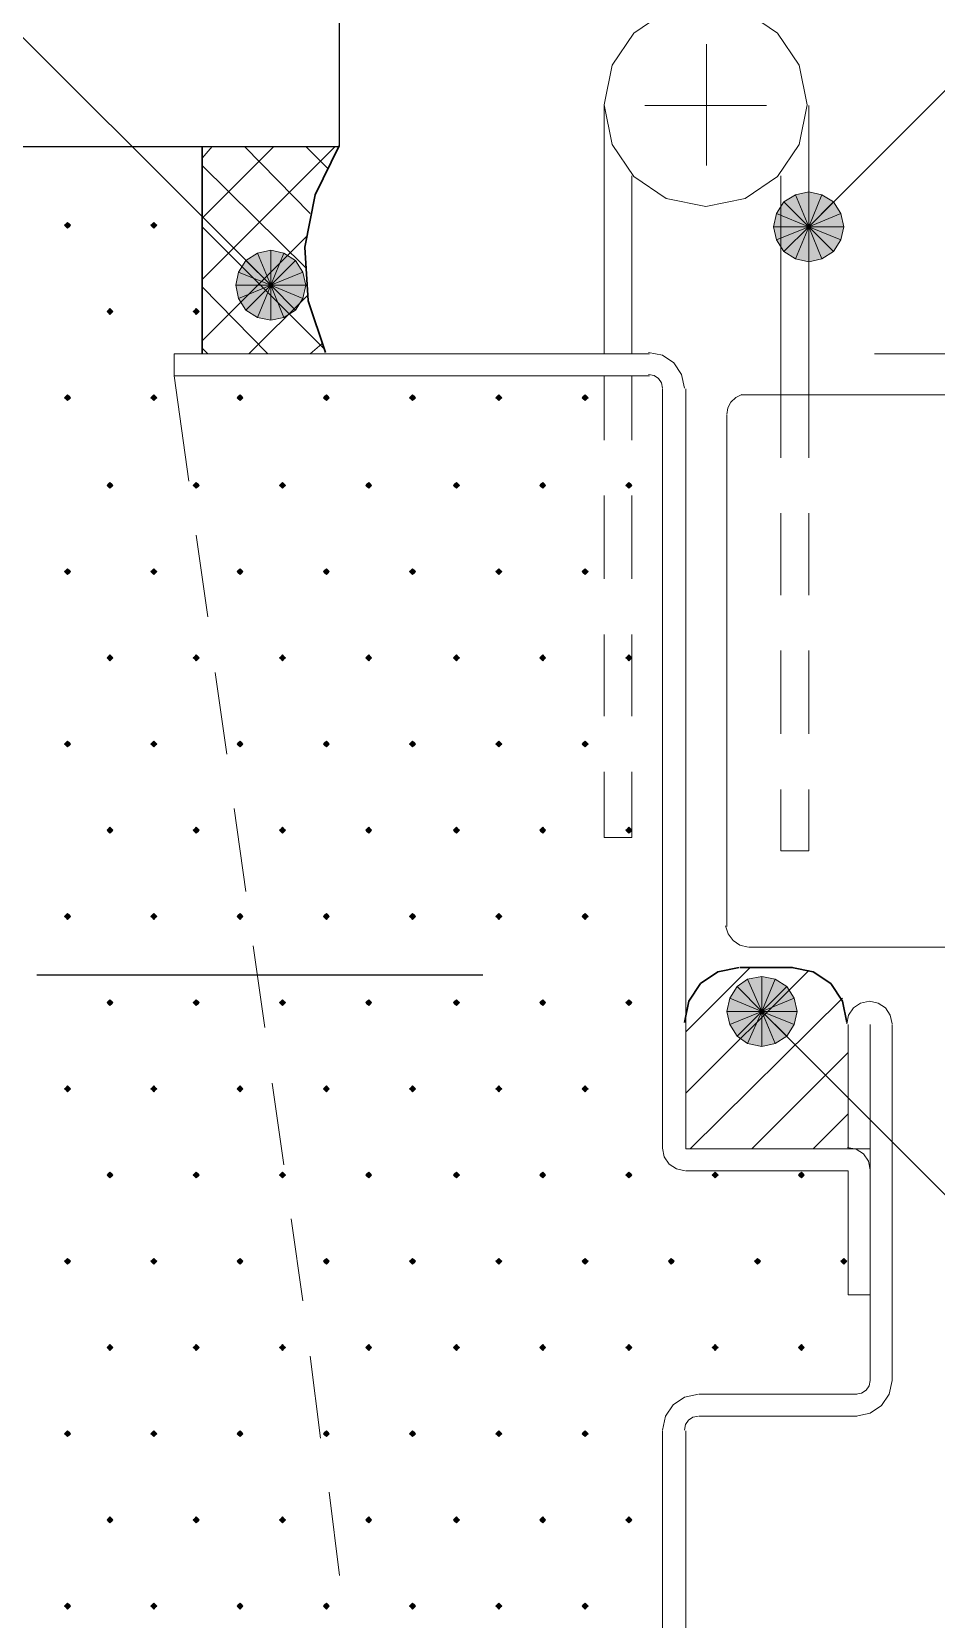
# Model space of a CAD drawing. Header units: millimetres. Extents: x 0 to 420, y 0 to 297.
# Drawn here: x 64.04 to 77.14, y 101.05 to 124.05 of the extents above; entities that cross this region are included whole.
import ezdxf

# ---------------------------------------------------------------- set-up
doc = ezdxf.new("R2010")
doc.units = ezdxf.units.MM

msp = doc.modelspace()

# ---------------------------------------------------------------- hatches: boundary and pattern name
h = msp.add_hatch(color=7)
h.paths.add_polyline_path([(75.48, 121.687), (75.29, 121.729), (75.29, 121.221), (75.48, 121.687)])
h.paths.add_polyline_path([(75.29, 121.729), (75.29, 121.221), (75.099, 121.687), (75.29, 121.729)])
h.paths.add_polyline_path([(75.29, 121.221), (75.099, 121.687), (74.93, 121.581), (75.29, 121.221)])
h = msp.add_hatch(color=7)
h.paths.add_polyline_path([(75.798, 121.221), (75.756, 121.412), (75.29, 121.221), (75.798, 121.221)])
h.paths.add_polyline_path([(75.756, 121.412), (75.29, 121.221), (75.65, 121.581), (75.756, 121.412)])
h.paths.add_polyline_path([(75.29, 121.221), (75.65, 121.581), (75.48, 121.687), (75.29, 121.221)])
h = msp.add_hatch(color=7)
h.paths.add_polyline_path([(74.93, 121.581), (74.824, 121.412), (75.29, 121.221), (74.93, 121.581)])
h.paths.add_polyline_path([(74.824, 121.412), (75.29, 121.221), (74.782, 121.221), (74.824, 121.412)])
h.paths.add_polyline_path([(75.29, 121.221), (74.782, 121.221), (74.824, 121.031), (75.29, 121.221)])
for points in [[(64.558, 121.285), (64.537, 121.264), (64.516, 121.243), (64.537, 121.221), (64.558, 121.2), (64.579, 121.221), (64.601, 121.243), (64.579, 121.264), (64.558, 121.285)], [(65.807, 121.285), (65.786, 121.264), (65.765, 121.243), (65.786, 121.221), (65.807, 121.2), (65.828, 121.221), (65.85, 121.243), (65.828, 121.264), (65.807, 121.285)], [(75.756, 121.031), (75.798, 121.221), (75.29, 121.221), (75.756, 121.031)], [(67.035, 120.184), (67.141, 120.015), (67.501, 120.375), (67.035, 120.184)], [(65.172, 120.036), (65.151, 120.015), (65.13, 119.994), (65.151, 119.973), (65.172, 119.951), (65.193, 119.973), (65.215, 119.994), (65.193, 120.015), (65.172, 120.036)], [(66.421, 120.036), (66.4, 120.015), (66.379, 119.994), (66.4, 119.973), (66.421, 119.951), (66.442, 119.973), (66.463, 119.994), (66.442, 120.015), (66.421, 120.036)], [(64.558, 118.787), (64.537, 118.766), (64.516, 118.745), (64.537, 118.724), (64.558, 118.703), (64.579, 118.724), (64.601, 118.745), (64.579, 118.766), (64.558, 118.787)], [(65.807, 118.787), (65.786, 118.766), (65.765, 118.745), (65.786, 118.724), (65.807, 118.703), (65.828, 118.724), (65.85, 118.745), (65.828, 118.766), (65.807, 118.787)], [(67.056, 118.787), (67.035, 118.766), (67.014, 118.745), (67.035, 118.724), (67.056, 118.703), (67.077, 118.724), (67.098, 118.745), (67.077, 118.766), (67.056, 118.787)], [(68.305, 118.787), (68.284, 118.766), (68.262, 118.745), (68.284, 118.724), (68.305, 118.703), (68.326, 118.724), (68.347, 118.745), (68.326, 118.766), (68.305, 118.787)], [(69.554, 118.787), (69.533, 118.766), (69.511, 118.745), (69.533, 118.724), (69.554, 118.703), (69.575, 118.724), (69.596, 118.745), (69.575, 118.766), (69.554, 118.787)], [(70.803, 118.787), (70.781, 118.766), (70.76, 118.745), (70.781, 118.724), (70.803, 118.703), (70.824, 118.724), (70.845, 118.745), (70.824, 118.766), (70.803, 118.787)], [(72.051, 118.787), (72.03, 118.766), (72.009, 118.745), (72.03, 118.724), (72.051, 118.703), (72.073, 118.724), (72.094, 118.745), (72.073, 118.766), (72.051, 118.787)], [(65.172, 117.517), (65.151, 117.496), (65.13, 117.475), (65.151, 117.454), (65.172, 117.433), (65.193, 117.454), (65.215, 117.475), (65.193, 117.496), (65.172, 117.517)], [(66.421, 117.517), (66.4, 117.496), (66.379, 117.475), (66.4, 117.454), (66.421, 117.433), (66.442, 117.454), (66.463, 117.475), (66.442, 117.496), (66.421, 117.517)], [(67.67, 117.517), (67.649, 117.496), (67.628, 117.475), (67.649, 117.454), (67.67, 117.433), (67.691, 117.454), (67.712, 117.475), (67.691, 117.496), (67.67, 117.517)], [(68.919, 117.517), (68.898, 117.496), (68.876, 117.475), (68.898, 117.454), (68.919, 117.433), (68.94, 117.454), (68.961, 117.475), (68.94, 117.496), (68.919, 117.517)], [(70.189, 117.517), (70.168, 117.496), (70.146, 117.475), (70.168, 117.454), (70.189, 117.433), (70.21, 117.454), (70.231, 117.475), (70.21, 117.496), (70.189, 117.517)], [(71.438, 117.517), (71.416, 117.496), (71.395, 117.475), (71.416, 117.454), (71.438, 117.433), (71.459, 117.454), (71.48, 117.475), (71.459, 117.496), (71.438, 117.517)], [(72.686, 117.517), (72.665, 117.496), (72.644, 117.475), (72.665, 117.454), (72.686, 117.433), (72.708, 117.454), (72.729, 117.475), (72.708, 117.496), (72.686, 117.517)], [(64.558, 116.268), (64.537, 116.247), (64.516, 116.226), (64.537, 116.205), (64.558, 116.184), (64.579, 116.205), (64.601, 116.226), (64.579, 116.247), (64.558, 116.268)], [(65.807, 116.268), (65.786, 116.247), (65.765, 116.226), (65.786, 116.205), (65.807, 116.184), (65.828, 116.205), (65.85, 116.226), (65.828, 116.247), (65.807, 116.268)], [(67.056, 116.268), (67.035, 116.247), (67.014, 116.226), (67.035, 116.205), (67.056, 116.184), (67.077, 116.205), (67.098, 116.226), (67.077, 116.247), (67.056, 116.268)], [(68.305, 116.268), (68.284, 116.247), (68.262, 116.226), (68.284, 116.205), (68.305, 116.184), (68.326, 116.205), (68.347, 116.226), (68.326, 116.247), (68.305, 116.268)], [(69.554, 116.268), (69.533, 116.247), (69.511, 116.226), (69.533, 116.205), (69.554, 116.184), (69.575, 116.205), (69.596, 116.226), (69.575, 116.247), (69.554, 116.268)], [(70.803, 116.268), (70.781, 116.247), (70.76, 116.226), (70.781, 116.205), (70.803, 116.184), (70.824, 116.205), (70.845, 116.226), (70.824, 116.247), (70.803, 116.268)], [(72.051, 116.268), (72.03, 116.247), (72.009, 116.226), (72.03, 116.205), (72.051, 116.184), (72.073, 116.205), (72.094, 116.226), (72.073, 116.247), (72.051, 116.268)], [(65.172, 115.02), (65.151, 114.998), (65.13, 114.977), (65.151, 114.956), (65.172, 114.935), (65.193, 114.956), (65.215, 114.977), (65.193, 114.998), (65.172, 115.02)], [(66.421, 115.02), (66.4, 114.998), (66.379, 114.977), (66.4, 114.956), (66.421, 114.935), (66.442, 114.956), (66.463, 114.977), (66.442, 114.998), (66.421, 115.02)], [(67.67, 115.02), (67.649, 114.998), (67.628, 114.977), (67.649, 114.956), (67.67, 114.935), (67.691, 114.956), (67.712, 114.977), (67.691, 114.998), (67.67, 115.02)], [(68.919, 115.02), (68.898, 114.998), (68.876, 114.977), (68.898, 114.956), (68.919, 114.935), (68.94, 114.956), (68.961, 114.977), (68.94, 114.998), (68.919, 115.02)], [(70.189, 115.02), (70.168, 114.998), (70.146, 114.977), (70.168, 114.956), (70.189, 114.935), (70.21, 114.956), (70.231, 114.977), (70.21, 114.998), (70.189, 115.02)], [(71.438, 115.02), (71.416, 114.998), (71.395, 114.977), (71.416, 114.956), (71.438, 114.935), (71.459, 114.956), (71.48, 114.977), (71.459, 114.998), (71.438, 115.02)], [(72.686, 115.02), (72.665, 114.998), (72.644, 114.977), (72.665, 114.956), (72.686, 114.935), (72.708, 114.956), (72.729, 114.977), (72.708, 114.998), (72.686, 115.02)], [(64.558, 113.771), (64.537, 113.75), (64.516, 113.729), (64.537, 113.707), (64.558, 113.686), (64.579, 113.707), (64.601, 113.729), (64.579, 113.75), (64.558, 113.771)], [(65.807, 113.771), (65.786, 113.75), (65.765, 113.729), (65.786, 113.707), (65.807, 113.686), (65.828, 113.707), (65.85, 113.729), (65.828, 113.75), (65.807, 113.771)], [(67.056, 113.771), (67.035, 113.75), (67.014, 113.729), (67.035, 113.707), (67.056, 113.686), (67.077, 113.707), (67.098, 113.729), (67.077, 113.75), (67.056, 113.771)], [(68.305, 113.771), (68.284, 113.75), (68.262, 113.729), (68.284, 113.707), (68.305, 113.686), (68.326, 113.707), (68.347, 113.729), (68.326, 113.75), (68.305, 113.771)], [(69.554, 113.771), (69.533, 113.75), (69.511, 113.729), (69.533, 113.707), (69.554, 113.686), (69.575, 113.707), (69.596, 113.729), (69.575, 113.75), (69.554, 113.771)], [(70.803, 113.771), (70.781, 113.75), (70.76, 113.729), (70.781, 113.707), (70.803, 113.686), (70.824, 113.707), (70.845, 113.729), (70.824, 113.75), (70.803, 113.771)], [(72.051, 113.771), (72.03, 113.75), (72.009, 113.729), (72.03, 113.707), (72.051, 113.686), (72.073, 113.707), (72.094, 113.729), (72.073, 113.75), (72.051, 113.771)], [(65.172, 112.522), (65.151, 112.501), (65.13, 112.48), (65.151, 112.459), (65.172, 112.437), (65.193, 112.459), (65.215, 112.48), (65.193, 112.501), (65.172, 112.522)], [(66.421, 112.522), (66.4, 112.501), (66.379, 112.48), (66.4, 112.459), (66.421, 112.437), (66.442, 112.459), (66.463, 112.48), (66.442, 112.501), (66.421, 112.522)], [(67.67, 112.522), (67.649, 112.501), (67.628, 112.48), (67.649, 112.459), (67.67, 112.437), (67.691, 112.459), (67.712, 112.48), (67.691, 112.501), (67.67, 112.522)], [(68.919, 112.522), (68.898, 112.501), (68.876, 112.48), (68.898, 112.459), (68.919, 112.437), (68.94, 112.459), (68.961, 112.48), (68.94, 112.501), (68.919, 112.522)], [(70.189, 112.522), (70.168, 112.501), (70.146, 112.48), (70.168, 112.459), (70.189, 112.437), (70.21, 112.459), (70.231, 112.48), (70.21, 112.501), (70.189, 112.522)], [(71.438, 112.522), (71.416, 112.501), (71.395, 112.48), (71.416, 112.459), (71.438, 112.437), (71.459, 112.459), (71.48, 112.48), (71.459, 112.501), (71.438, 112.522)], [(72.686, 112.522), (72.665, 112.501), (72.644, 112.48), (72.665, 112.459), (72.686, 112.437), (72.708, 112.459), (72.729, 112.48), (72.708, 112.501), (72.686, 112.522)], [(64.558, 111.273), (64.537, 111.252), (64.516, 111.231), (64.537, 111.21), (64.558, 111.188), (64.579, 111.21), (64.601, 111.231), (64.579, 111.252), (64.558, 111.273)], [(65.807, 111.273), (65.786, 111.252), (65.765, 111.231), (65.786, 111.21), (65.807, 111.188), (65.828, 111.21), (65.85, 111.231), (65.828, 111.252), (65.807, 111.273)], [(67.056, 111.273), (67.035, 111.252), (67.014, 111.231), (67.035, 111.21), (67.056, 111.188), (67.077, 111.21), (67.098, 111.231), (67.077, 111.252), (67.056, 111.273)], [(68.305, 111.273), (68.284, 111.252), (68.262, 111.231), (68.284, 111.21), (68.305, 111.188), (68.326, 111.21), (68.347, 111.231), (68.326, 111.252), (68.305, 111.273)], [(69.554, 111.273), (69.533, 111.252), (69.511, 111.231), (69.533, 111.21), (69.554, 111.188), (69.575, 111.21), (69.596, 111.231), (69.575, 111.252), (69.554, 111.273)], [(70.803, 111.273), (70.781, 111.252), (70.76, 111.231), (70.781, 111.21), (70.803, 111.188), (70.824, 111.21), (70.845, 111.231), (70.824, 111.252), (70.803, 111.273)], [(72.051, 111.273), (72.03, 111.252), (72.009, 111.231), (72.03, 111.21), (72.051, 111.188), (72.073, 111.21), (72.094, 111.231), (72.073, 111.252), (72.051, 111.273)], [(75.078, 110.046), (74.972, 110.215), (74.612, 109.855), (75.078, 110.046)], [(65.172, 110.024), (65.151, 110.003), (65.13, 109.982), (65.151, 109.961), (65.172, 109.94), (65.193, 109.961), (65.215, 109.982), (65.193, 110.003), (65.172, 110.024)], [(66.421, 110.024), (66.4, 110.003), (66.379, 109.982), (66.4, 109.961), (66.421, 109.94), (66.442, 109.961), (66.463, 109.982), (66.442, 110.003), (66.421, 110.024)], [(67.67, 110.024), (67.649, 110.003), (67.628, 109.982), (67.649, 109.961), (67.67, 109.94), (67.691, 109.961), (67.712, 109.982), (67.691, 110.003), (67.67, 110.024)], [(68.919, 110.024), (68.898, 110.003), (68.876, 109.982), (68.898, 109.961), (68.919, 109.94), (68.94, 109.961), (68.961, 109.982), (68.94, 110.003), (68.919, 110.024)], [(70.189, 110.024), (70.168, 110.003), (70.146, 109.982), (70.168, 109.961), (70.189, 109.94), (70.21, 109.961), (70.231, 109.982), (70.21, 110.003), (70.189, 110.024)], [(71.438, 110.024), (71.416, 110.003), (71.395, 109.982), (71.416, 109.961), (71.438, 109.94), (71.459, 109.961), (71.48, 109.982), (71.459, 110.003), (71.438, 110.024)], [(72.686, 110.024), (72.665, 110.003), (72.644, 109.982), (72.665, 109.961), (72.686, 109.94), (72.708, 109.961), (72.729, 109.982), (72.708, 110.003), (72.686, 110.024)], [(64.558, 108.775), (64.537, 108.754), (64.516, 108.733), (64.537, 108.712), (64.558, 108.691), (64.579, 108.712), (64.601, 108.733), (64.579, 108.754), (64.558, 108.775)], [(65.807, 108.775), (65.786, 108.754), (65.765, 108.733), (65.786, 108.712), (65.807, 108.691), (65.828, 108.712), (65.85, 108.733), (65.828, 108.754), (65.807, 108.775)], [(67.056, 108.775), (67.035, 108.754), (67.014, 108.733), (67.035, 108.712), (67.056, 108.691), (67.077, 108.712), (67.098, 108.733), (67.077, 108.754), (67.056, 108.775)], [(68.305, 108.775), (68.284, 108.754), (68.262, 108.733), (68.284, 108.712), (68.305, 108.691), (68.326, 108.712), (68.347, 108.733), (68.326, 108.754), (68.305, 108.775)], [(69.554, 108.775), (69.533, 108.754), (69.511, 108.733), (69.533, 108.712), (69.554, 108.691), (69.575, 108.712), (69.596, 108.733), (69.575, 108.754), (69.554, 108.775)], [(70.803, 108.775), (70.781, 108.754), (70.76, 108.733), (70.781, 108.712), (70.803, 108.691), (70.824, 108.712), (70.845, 108.733), (70.824, 108.754), (70.803, 108.775)], [(72.051, 108.775), (72.03, 108.754), (72.009, 108.733), (72.03, 108.712), (72.051, 108.691), (72.073, 108.712), (72.094, 108.733), (72.073, 108.754), (72.051, 108.775)], [(65.172, 107.527), (65.151, 107.505), (65.13, 107.484), (65.151, 107.463), (65.172, 107.442), (65.193, 107.463), (65.215, 107.484), (65.193, 107.505), (65.172, 107.527)], [(66.421, 107.527), (66.4, 107.505), (66.379, 107.484), (66.4, 107.463), (66.421, 107.442), (66.442, 107.463), (66.463, 107.484), (66.442, 107.505), (66.421, 107.527)], [(67.67, 107.527), (67.649, 107.505), (67.628, 107.484), (67.649, 107.463), (67.67, 107.442), (67.691, 107.463), (67.712, 107.484), (67.691, 107.505), (67.67, 107.527)], [(68.919, 107.527), (68.898, 107.505), (68.876, 107.484), (68.898, 107.463), (68.919, 107.442), (68.94, 107.463), (68.961, 107.484), (68.94, 107.505), (68.919, 107.527)], [(70.189, 107.527), (70.168, 107.505), (70.146, 107.484), (70.168, 107.463), (70.189, 107.442), (70.21, 107.463), (70.231, 107.484), (70.21, 107.505), (70.189, 107.527)], [(71.438, 107.527), (71.416, 107.505), (71.395, 107.484), (71.416, 107.463), (71.438, 107.442), (71.459, 107.463), (71.48, 107.484), (71.459, 107.505), (71.438, 107.527)], [(72.686, 107.527), (72.665, 107.505), (72.644, 107.484), (72.665, 107.463), (72.686, 107.442), (72.708, 107.463), (72.729, 107.484), (72.708, 107.505), (72.686, 107.527)], [(73.935, 107.527), (73.914, 107.505), (73.893, 107.484), (73.914, 107.463), (73.935, 107.442), (73.956, 107.463), (73.978, 107.484), (73.956, 107.505), (73.935, 107.527)], [(75.184, 107.527), (75.163, 107.505), (75.142, 107.484), (75.163, 107.463), (75.184, 107.442), (75.205, 107.463), (75.226, 107.484), (75.205, 107.505), (75.184, 107.527)], [(64.558, 106.278), (64.537, 106.257), (64.516, 106.236), (64.537, 106.214), (64.558, 106.193), (64.579, 106.214), (64.601, 106.236), (64.579, 106.257), (64.558, 106.278)], [(65.807, 106.278), (65.786, 106.257), (65.765, 106.236), (65.786, 106.214), (65.807, 106.193), (65.828, 106.214), (65.85, 106.236), (65.828, 106.257), (65.807, 106.278)], [(67.056, 106.278), (67.035, 106.257), (67.014, 106.236), (67.035, 106.214), (67.056, 106.193), (67.077, 106.214), (67.098, 106.236), (67.077, 106.257), (67.056, 106.278)], [(68.305, 106.278), (68.284, 106.257), (68.262, 106.236), (68.284, 106.214), (68.305, 106.193), (68.326, 106.214), (68.347, 106.236), (68.326, 106.257), (68.305, 106.278)], [(69.554, 106.278), (69.533, 106.257), (69.511, 106.236), (69.533, 106.214), (69.554, 106.193), (69.575, 106.214), (69.596, 106.236), (69.575, 106.257), (69.554, 106.278)], [(70.803, 106.278), (70.781, 106.257), (70.76, 106.236), (70.781, 106.214), (70.803, 106.193), (70.824, 106.214), (70.845, 106.236), (70.824, 106.257), (70.803, 106.278)], [(72.051, 106.278), (72.03, 106.257), (72.009, 106.236), (72.03, 106.214), (72.051, 106.193), (72.073, 106.214), (72.094, 106.236), (72.073, 106.257), (72.051, 106.278)], [(73.3, 106.278), (73.279, 106.257), (73.258, 106.236), (73.279, 106.214), (73.3, 106.193), (73.321, 106.214), (73.343, 106.236), (73.321, 106.257), (73.3, 106.278)], [(74.549, 106.278), (74.528, 106.257), (74.507, 106.236), (74.528, 106.214), (74.549, 106.193), (74.57, 106.214), (74.591, 106.236), (74.57, 106.257), (74.549, 106.278)], [(75.798, 106.278), (75.777, 106.257), (75.756, 106.236), (75.777, 106.214), (75.798, 106.193), (75.819, 106.214), (75.84, 106.236), (75.819, 106.257), (75.798, 106.278)], [(65.172, 105.029), (65.151, 105.008), (65.13, 104.987), (65.151, 104.966), (65.172, 104.944), (65.193, 104.966), (65.215, 104.987), (65.193, 105.008), (65.172, 105.029)], [(66.421, 105.029), (66.4, 105.008), (66.379, 104.987), (66.4, 104.966), (66.421, 104.944), (66.442, 104.966), (66.463, 104.987), (66.442, 105.008), (66.421, 105.029)], [(67.67, 105.029), (67.649, 105.008), (67.628, 104.987), (67.649, 104.966), (67.67, 104.944), (67.691, 104.966), (67.712, 104.987), (67.691, 105.008), (67.67, 105.029)], [(68.919, 105.029), (68.898, 105.008), (68.876, 104.987), (68.898, 104.966), (68.919, 104.944), (68.94, 104.966), (68.961, 104.987), (68.94, 105.008), (68.919, 105.029)], [(70.189, 105.029), (70.168, 105.008), (70.146, 104.987), (70.168, 104.966), (70.189, 104.944), (70.21, 104.966), (70.231, 104.987), (70.21, 105.008), (70.189, 105.029)], [(71.438, 105.029), (71.416, 105.008), (71.395, 104.987), (71.416, 104.966), (71.438, 104.944), (71.459, 104.966), (71.48, 104.987), (71.459, 105.008), (71.438, 105.029)], [(72.686, 105.029), (72.665, 105.008), (72.644, 104.987), (72.665, 104.966), (72.686, 104.944), (72.708, 104.966), (72.729, 104.987), (72.708, 105.008), (72.686, 105.029)], [(73.935, 105.029), (73.914, 105.008), (73.893, 104.987), (73.914, 104.966), (73.935, 104.944), (73.956, 104.966), (73.978, 104.987), (73.956, 105.008), (73.935, 105.029)], [(75.184, 105.029), (75.163, 105.008), (75.142, 104.987), (75.163, 104.966), (75.184, 104.944), (75.205, 104.966), (75.226, 104.987), (75.205, 105.008), (75.184, 105.029)], [(64.558, 103.78), (64.537, 103.759), (64.516, 103.738), (64.537, 103.717), (64.558, 103.696), (64.579, 103.717), (64.601, 103.738), (64.579, 103.759), (64.558, 103.78)], [(65.807, 103.78), (65.786, 103.759), (65.765, 103.738), (65.786, 103.717), (65.807, 103.696), (65.828, 103.717), (65.85, 103.738), (65.828, 103.759), (65.807, 103.78)], [(67.056, 103.78), (67.035, 103.759), (67.014, 103.738), (67.035, 103.717), (67.056, 103.696), (67.077, 103.717), (67.098, 103.738), (67.077, 103.759), (67.056, 103.78)], [(68.305, 103.78), (68.284, 103.759), (68.262, 103.738), (68.284, 103.717), (68.305, 103.696), (68.326, 103.717), (68.347, 103.738), (68.326, 103.759), (68.305, 103.78)], [(69.554, 103.78), (69.533, 103.759), (69.511, 103.738), (69.533, 103.717), (69.554, 103.696), (69.575, 103.717), (69.596, 103.738), (69.575, 103.759), (69.554, 103.78)], [(70.803, 103.78), (70.781, 103.759), (70.76, 103.738), (70.781, 103.717), (70.803, 103.696), (70.824, 103.717), (70.845, 103.738), (70.824, 103.759), (70.803, 103.78)], [(72.051, 103.78), (72.03, 103.759), (72.009, 103.738), (72.03, 103.717), (72.051, 103.696), (72.073, 103.717), (72.094, 103.738), (72.073, 103.759), (72.051, 103.78)], [(65.172, 102.531), (65.151, 102.51), (65.13, 102.489), (65.151, 102.468), (65.172, 102.447), (65.193, 102.468), (65.215, 102.489), (65.193, 102.51), (65.172, 102.531)], [(66.421, 102.531), (66.4, 102.51), (66.379, 102.489), (66.4, 102.468), (66.421, 102.447), (66.442, 102.468), (66.463, 102.489), (66.442, 102.51), (66.421, 102.531)], [(67.67, 102.531), (67.649, 102.51), (67.628, 102.489), (67.649, 102.468), (67.67, 102.447), (67.691, 102.468), (67.712, 102.489), (67.691, 102.51), (67.67, 102.531)], [(68.919, 102.531), (68.898, 102.51), (68.876, 102.489), (68.898, 102.468), (68.919, 102.447), (68.94, 102.468), (68.961, 102.489), (68.94, 102.51), (68.919, 102.531)], [(70.189, 102.531), (70.168, 102.51), (70.146, 102.489), (70.168, 102.468), (70.189, 102.447), (70.21, 102.468), (70.231, 102.489), (70.21, 102.51), (70.189, 102.531)], [(71.438, 102.531), (71.416, 102.51), (71.395, 102.489), (71.416, 102.468), (71.438, 102.447), (71.459, 102.468), (71.48, 102.489), (71.459, 102.51), (71.438, 102.531)], [(72.686, 102.531), (72.665, 102.51), (72.644, 102.489), (72.665, 102.468), (72.686, 102.447), (72.708, 102.468), (72.729, 102.489), (72.708, 102.51), (72.686, 102.531)], [(64.558, 101.282), (64.537, 101.261), (64.516, 101.24), (64.537, 101.219), (64.558, 101.198), (64.579, 101.219), (64.601, 101.24), (64.579, 101.261), (64.558, 101.282)], [(65.807, 101.282), (65.786, 101.261), (65.765, 101.24), (65.786, 101.219), (65.807, 101.198), (65.828, 101.219), (65.85, 101.24), (65.828, 101.261), (65.807, 101.282)], [(67.056, 101.282), (67.035, 101.261), (67.014, 101.24), (67.035, 101.219), (67.056, 101.198), (67.077, 101.219), (67.098, 101.24), (67.077, 101.261), (67.056, 101.282)], [(68.305, 101.282), (68.284, 101.261), (68.262, 101.24), (68.284, 101.219), (68.305, 101.198), (68.326, 101.219), (68.347, 101.24), (68.326, 101.261), (68.305, 101.282)], [(69.554, 101.282), (69.533, 101.261), (69.511, 101.24), (69.533, 101.219), (69.554, 101.198), (69.575, 101.219), (69.596, 101.24), (69.575, 101.261), (69.554, 101.282)], [(70.803, 101.282), (70.781, 101.261), (70.76, 101.24), (70.781, 101.219), (70.803, 101.198), (70.824, 101.219), (70.845, 101.24), (70.824, 101.261), (70.803, 101.282)], [(72.051, 101.282), (72.03, 101.261), (72.009, 101.24), (72.03, 101.219), (72.051, 101.198), (72.073, 101.219), (72.094, 101.24), (72.073, 101.261), (72.051, 101.282)]]:
    msp.add_hatch(color=7).paths.add_polyline_path(points)
h = msp.add_hatch(color=7)
h.paths.add_polyline_path([(74.824, 121.031), (74.93, 120.862), (75.29, 121.221), (74.824, 121.031)])
h.paths.add_polyline_path([(74.93, 120.862), (75.29, 121.221), (75.099, 120.756), (74.93, 120.862)])
h.paths.add_polyline_path([(75.29, 121.221), (75.099, 120.756), (75.29, 120.713), (75.29, 121.221)])
h = msp.add_hatch(color=7)
h.paths.add_polyline_path([(75.29, 120.713), (75.48, 120.756), (75.29, 121.221), (75.29, 120.713)])
h.paths.add_polyline_path([(75.48, 120.756), (75.29, 121.221), (75.65, 120.862), (75.48, 120.756)])
h.paths.add_polyline_path([(75.29, 121.221), (75.65, 120.862), (75.756, 121.031), (75.29, 121.221)])
h = msp.add_hatch(color=7)
h.paths.add_polyline_path([(67.691, 120.84), (67.501, 120.883), (67.501, 120.375), (67.691, 120.84)])
h.paths.add_polyline_path([(67.501, 120.883), (67.501, 120.375), (67.31, 120.84), (67.501, 120.883)])
h.paths.add_polyline_path([(67.501, 120.375), (67.31, 120.84), (67.141, 120.735), (67.501, 120.375)])
h = msp.add_hatch(color=7)
h.paths.add_polyline_path([(68.009, 120.375), (67.966, 120.565), (67.501, 120.375), (68.009, 120.375)])
h.paths.add_polyline_path([(67.966, 120.565), (67.501, 120.375), (67.86, 120.735), (67.966, 120.565)])
h.paths.add_polyline_path([(67.501, 120.375), (67.86, 120.735), (67.691, 120.84), (67.501, 120.375)])
h = msp.add_hatch(color=7)
h.paths.add_polyline_path([(67.141, 120.735), (67.035, 120.565), (67.501, 120.375), (67.141, 120.735)])
h.paths.add_polyline_path([(67.035, 120.565), (67.501, 120.375), (66.993, 120.375), (67.035, 120.565)])
h.paths.add_polyline_path([(67.501, 120.375), (66.993, 120.375), (67.035, 120.184), (67.501, 120.375)])
h = msp.add_hatch(color=7)
h.paths.add_polyline_path([(67.141, 120.015), (67.31, 119.909), (67.501, 120.375), (67.141, 120.015)])
h.paths.add_polyline_path([(67.31, 119.909), (67.501, 120.375), (67.501, 119.867), (67.31, 119.909)])
h.paths.add_polyline_path([(67.501, 120.375), (67.501, 119.867), (67.691, 119.909), (67.501, 120.375)])
h = msp.add_hatch(color=7)
h.paths.add_polyline_path([(67.691, 119.909), (67.86, 120.015), (67.501, 120.375), (67.691, 119.909)])
h.paths.add_polyline_path([(67.86, 120.015), (67.501, 120.375), (67.966, 120.184), (67.86, 120.015)])
h.paths.add_polyline_path([(67.501, 120.375), (67.966, 120.184), (68.009, 120.375), (67.501, 120.375)])
h = msp.add_hatch(color=7)
h.paths.add_polyline_path([(74.401, 110.321), (74.253, 110.215), (74.612, 109.855), (74.401, 110.321)])
h.paths.add_polyline_path([(74.253, 110.215), (74.612, 109.855), (74.147, 110.046), (74.253, 110.215)])
h.paths.add_polyline_path([(74.612, 109.855), (74.147, 110.046), (74.104, 109.855), (74.612, 109.855)])
h = msp.add_hatch(color=7)
h.paths.add_polyline_path([(74.972, 110.215), (74.803, 110.321), (74.612, 109.855), (74.972, 110.215)])
h.paths.add_polyline_path([(74.803, 110.321), (74.612, 109.855), (74.612, 110.363), (74.803, 110.321)])
h.paths.add_polyline_path([(74.612, 109.855), (74.612, 110.363), (74.401, 110.321), (74.612, 109.855)])
h = msp.add_hatch(color=7)
h.paths.add_polyline_path([(74.972, 109.495), (75.078, 109.664), (74.612, 109.855), (74.972, 109.495)])
h.paths.add_polyline_path([(75.078, 109.664), (74.612, 109.855), (75.121, 109.855), (75.078, 109.664)])
h.paths.add_polyline_path([(74.612, 109.855), (75.121, 109.855), (75.078, 110.046), (74.612, 109.855)])
h = msp.add_hatch(color=7)
h.paths.add_polyline_path([(74.104, 109.855), (74.147, 109.664), (74.612, 109.855), (74.104, 109.855)])
h.paths.add_polyline_path([(74.147, 109.664), (74.612, 109.855), (74.253, 109.495), (74.147, 109.664)])
h.paths.add_polyline_path([(74.612, 109.855), (74.253, 109.495), (74.401, 109.389), (74.612, 109.855)])
h = msp.add_hatch(color=7)
h.paths.add_polyline_path([(74.401, 109.389), (74.612, 109.347), (74.612, 109.855), (74.401, 109.389)])
h.paths.add_polyline_path([(74.612, 109.347), (74.612, 109.855), (74.803, 109.389), (74.612, 109.347)])
h.paths.add_polyline_path([(74.612, 109.855), (74.803, 109.389), (74.972, 109.495), (74.612, 109.855)])

# ---------------------------------------------------------------- linework, layer by layer
at = {"lineweight": 25}
for points in [[(68.495, 122.386), (68.495, 132.376)], [(63.5, 122.386), (68.495, 122.386)], [(64.114, 110.384), (70.57, 110.384)]]:
    msp.add_lwpolyline(points, dxfattribs=at)
at = {"lineweight": 13}
for points in [[(67.501, 120.375), (58.187, 129.688)], [(75.29, 121.221), (80.285, 126.217)], [(73.808, 123.867), (73.808, 122.11)], [(72.327, 122.978), (72.327, 119.38)], [(72.919, 122.978), (74.676, 122.978)], [(75.29, 122.978), (75.29, 118.787)], [(66.506, 122.216), (66.654, 122.386)], [(66.506, 121.348), (67.543, 122.386)], [(66.506, 120.459), (68.432, 122.386)], [(68.072, 121.412), (67.12, 122.386)], [(68.326, 122.068), (68.009, 122.386)], [(68.009, 120.629), (66.506, 122.11)], [(72.729, 121.962), (72.729, 119.38)], [(74.888, 121.962), (74.888, 118.787)], [(68.262, 119.465), (66.506, 121.221)], [(66.506, 119.571), (68.03, 121.094)], [(67.458, 119.38), (66.506, 120.354)], [(67.183, 119.38), (68.03, 120.227)], [(66.104, 119.38), (72.983, 119.38)], [(66.104, 119.38), (66.104, 119.062), (72.983, 119.062)], [(66.59, 119.38), (66.506, 119.465)], [(68.072, 119.38), (68.241, 119.528)], [(73.491, 118.883), (73.45, 119.084), (73.339, 119.249), (73.174, 119.36), (72.972, 119.401)], [(76.242, 119.38), (98.298, 119.38)], [(66.104, 119.062), (66.315, 117.538)], [(72.327, 119.062), (72.327, 118.131)], [(72.729, 119.062), (72.729, 118.131)], [(73.173, 118.883), (73.157, 118.961), (73.114, 119.025), (73.05, 119.068), (72.972, 119.084)], [(73.173, 118.872), (73.173, 107.865)], [(73.512, 118.872), (73.512, 107.865)], [(74.319, 118.794), (74.232, 118.75), (74.164, 118.683), (74.12, 118.598), (74.104, 118.502)], [(74.316, 118.787), (99.907, 118.787)], [(74.888, 118.787), (74.888, 117.877)], [(75.29, 118.787), (75.29, 117.877)], [(74.104, 118.491), (74.104, 111.083)], [(72.327, 117.327), (72.327, 116.12)], [(72.729, 117.327), (72.729, 116.12)], [(74.888, 117.073), (74.888, 115.887)], [(75.29, 117.073), (75.29, 115.887)], [(66.421, 116.755), (66.59, 115.57)], [(72.327, 115.316), (72.327, 114.131)], [(72.729, 115.316), (72.729, 114.131)], [(74.888, 115.083), (74.888, 113.877)], [(75.29, 115.083), (75.29, 113.877)], [(66.696, 114.766), (66.866, 113.58)], [(72.327, 113.326), (72.327, 112.374), (72.729, 112.374)], [(72.729, 113.326), (72.729, 112.374)], [(74.888, 113.072), (74.888, 112.183)], [(75.29, 113.072), (75.29, 112.183), (74.888, 112.183)], [(66.971, 112.797), (67.141, 111.591)], [(74.086, 111.095), (74.121, 110.977), (74.194, 110.881), (74.294, 110.815), (74.415, 110.787)], [(67.246, 110.807), (67.416, 109.622)], [(74.422, 110.786), (83.185, 110.786)], [(73.512, 109.559), (74.443, 110.49)], [(73.512, 108.67), (75.29, 110.448)], [(73.575, 107.865), (75.777, 110.046)], [(76.496, 109.675), (76.471, 109.803), (76.4, 109.907), (76.296, 109.977), (76.168, 110.003), (76.041, 109.977), (75.936, 109.907), (75.866, 109.803), (75.84, 109.675)], [(74.612, 109.855), (83.227, 101.24)], [(75.861, 107.865), (75.861, 109.664)], [(76.179, 109.664), (76.179, 104.5)], [(76.496, 109.664), (76.496, 104.5)], [(74.464, 107.865), (75.861, 109.262)], [(67.522, 108.818), (67.691, 107.632)], [(75.353, 107.865), (75.861, 108.373)], [(73.173, 107.876), (73.199, 107.748), (73.269, 107.644), (73.374, 107.574), (73.501, 107.548)], [(73.512, 107.865), (75.861, 107.865)], [(76.179, 107.558), (76.153, 107.686), (76.083, 107.79), (75.978, 107.861), (75.851, 107.886)], [(75.861, 107.865), (76.179, 107.865)], [(73.512, 107.548), (75.861, 107.548), (75.861, 105.749)], [(67.797, 106.849), (67.966, 105.664)], [(75.861, 105.749), (76.179, 105.749)], [(68.072, 104.86), (68.22, 103.674)], [(75.978, 104.309), (76.056, 104.325), (76.12, 104.368), (76.163, 104.432), (76.179, 104.51)], [(75.978, 103.992), (76.18, 104.033), (76.344, 104.144), (76.456, 104.309), (76.496, 104.51)], [(73.692, 104.309), (73.49, 104.269), (73.325, 104.157), (73.214, 103.993), (73.173, 103.791)], [(75.988, 104.309), (73.702, 104.309)], [(73.692, 103.992), (73.613, 103.976), (73.55, 103.933), (73.506, 103.869), (73.491, 103.791)], [(75.988, 103.992), (73.702, 103.992)], [(73.173, 103.78), (73.173, 95.906)], [(73.512, 103.78), (73.512, 95.906)], [(68.347, 102.891), (68.495, 101.685)]]:
    msp.add_lwpolyline(points, dxfattribs=at)
msp.add_lwpolyline([(75.269, 122.989), (75.153, 123.562), (74.838, 124.029), (74.37, 124.344), (73.798, 124.46), (73.225, 124.344), (72.757, 124.029), (72.442, 123.562), (72.327, 122.989), (72.442, 122.416), (72.757, 121.949), (73.225, 121.633), (73.798, 121.518), (74.37, 121.633), (74.838, 121.949), (75.153, 122.416)], close=True, dxfattribs=at)
at = {"lineweight": 30}
for points in [[(66.506, 119.38), (66.506, 122.386)], [(68.492, 122.394), (68.145, 121.686), (67.994, 120.925), (68.042, 120.15), (68.292, 119.402)], [(74.284, 110.49), (73.975, 110.428), (73.723, 110.258), (73.553, 110.005), (73.491, 109.696)], [(74.295, 110.49), (75.057, 110.49)], [(75.84, 109.696), (75.778, 110.005), (75.608, 110.258), (75.355, 110.428), (75.046, 110.49)]]:
    msp.add_lwpolyline(points, dxfattribs=at)
at = {"lineweight": 0}
for points in [[(75.29, 121.221), (75.099, 121.687), (74.93, 121.581)], [(75.29, 121.729), (75.29, 121.221), (75.099, 121.687)], [(75.48, 121.687), (75.29, 121.729), (75.29, 121.221)], [(75.29, 121.221), (75.65, 121.581), (75.48, 121.687)], [(74.93, 121.581), (74.824, 121.412), (75.29, 121.221)], [(75.756, 121.412), (75.29, 121.221), (75.65, 121.581)], [(64.558, 121.285), (64.537, 121.264), (64.516, 121.243), (64.537, 121.221), (64.558, 121.2), (64.579, 121.221), (64.601, 121.243), (64.579, 121.264)], [(65.807, 121.285), (65.786, 121.264), (65.765, 121.243), (65.786, 121.221), (65.807, 121.2), (65.828, 121.221), (65.85, 121.243), (65.828, 121.264)], [(74.824, 121.412), (75.29, 121.221), (74.782, 121.221)], [(75.29, 121.221), (74.782, 121.221), (74.824, 121.031)], [(74.824, 121.031), (74.93, 120.862), (75.29, 121.221)], [(74.93, 120.862), (75.29, 121.221), (75.099, 120.756)], [(75.29, 121.221), (75.099, 120.756), (75.29, 120.713)], [(75.798, 121.221), (75.756, 121.412), (75.29, 121.221)], [(75.29, 120.713), (75.48, 120.756), (75.29, 121.221)], [(75.48, 120.756), (75.29, 121.221), (75.65, 120.862)], [(75.29, 121.221), (75.65, 120.862), (75.756, 121.031)], [(75.756, 121.031), (75.798, 121.221), (75.29, 121.221)], [(67.501, 120.375), (67.31, 120.84), (67.141, 120.735)], [(67.501, 120.883), (67.501, 120.375), (67.31, 120.84)], [(67.691, 120.84), (67.501, 120.883), (67.501, 120.375)], [(67.501, 120.375), (67.86, 120.735), (67.691, 120.84)], [(67.035, 120.565), (67.501, 120.375), (66.993, 120.375)], [(67.141, 120.735), (67.035, 120.565), (67.501, 120.375)], [(67.966, 120.565), (67.501, 120.375), (67.86, 120.735)], [(68.009, 120.375), (67.966, 120.565), (67.501, 120.375)], [(67.501, 120.375), (66.993, 120.375), (67.035, 120.184)], [(67.035, 120.184), (67.141, 120.015), (67.501, 120.375)], [(67.141, 120.015), (67.31, 119.909), (67.501, 120.375)], [(67.31, 119.909), (67.501, 120.375), (67.501, 119.867)], [(67.501, 120.375), (67.501, 119.867), (67.691, 119.909)], [(67.691, 119.909), (67.86, 120.015), (67.501, 120.375)], [(67.86, 120.015), (67.501, 120.375), (67.966, 120.184)], [(67.501, 120.375), (67.966, 120.184), (68.009, 120.375)], [(65.172, 120.036), (65.151, 120.015), (65.13, 119.994), (65.151, 119.973), (65.172, 119.951), (65.193, 119.973), (65.215, 119.994), (65.193, 120.015)], [(66.421, 120.036), (66.4, 120.015), (66.379, 119.994), (66.4, 119.973), (66.421, 119.951), (66.442, 119.973), (66.463, 119.994), (66.442, 120.015)], [(64.558, 118.787), (64.537, 118.766), (64.516, 118.745), (64.537, 118.724), (64.558, 118.703), (64.579, 118.724), (64.601, 118.745), (64.579, 118.766)], [(65.807, 118.787), (65.786, 118.766), (65.765, 118.745), (65.786, 118.724), (65.807, 118.703), (65.828, 118.724), (65.85, 118.745), (65.828, 118.766)], [(67.056, 118.787), (67.035, 118.766), (67.014, 118.745), (67.035, 118.724), (67.056, 118.703), (67.077, 118.724), (67.098, 118.745), (67.077, 118.766)], [(68.305, 118.787), (68.284, 118.766), (68.262, 118.745), (68.284, 118.724), (68.305, 118.703), (68.326, 118.724), (68.347, 118.745), (68.326, 118.766)], [(69.554, 118.787), (69.533, 118.766), (69.511, 118.745), (69.533, 118.724), (69.554, 118.703), (69.575, 118.724), (69.596, 118.745), (69.575, 118.766)], [(70.803, 118.787), (70.781, 118.766), (70.76, 118.745), (70.781, 118.724), (70.803, 118.703), (70.824, 118.724), (70.845, 118.745), (70.824, 118.766)], [(72.051, 118.787), (72.03, 118.766), (72.009, 118.745), (72.03, 118.724), (72.051, 118.703), (72.073, 118.724), (72.094, 118.745), (72.073, 118.766)], [(65.172, 117.517), (65.151, 117.496), (65.13, 117.475), (65.151, 117.454), (65.172, 117.433), (65.193, 117.454), (65.215, 117.475), (65.193, 117.496)], [(66.421, 117.517), (66.4, 117.496), (66.379, 117.475), (66.4, 117.454), (66.421, 117.433), (66.442, 117.454), (66.463, 117.475), (66.442, 117.496)], [(67.67, 117.517), (67.649, 117.496), (67.628, 117.475), (67.649, 117.454), (67.67, 117.433), (67.691, 117.454), (67.712, 117.475), (67.691, 117.496)], [(68.919, 117.517), (68.898, 117.496), (68.876, 117.475), (68.898, 117.454), (68.919, 117.433), (68.94, 117.454), (68.961, 117.475), (68.94, 117.496)], [(70.189, 117.517), (70.168, 117.496), (70.146, 117.475), (70.168, 117.454), (70.189, 117.433), (70.21, 117.454), (70.231, 117.475), (70.21, 117.496)], [(71.438, 117.517), (71.416, 117.496), (71.395, 117.475), (71.416, 117.454), (71.438, 117.433), (71.459, 117.454), (71.48, 117.475), (71.459, 117.496)], [(72.686, 117.517), (72.665, 117.496), (72.644, 117.475), (72.665, 117.454), (72.686, 117.433), (72.708, 117.454), (72.729, 117.475), (72.708, 117.496)], [(64.558, 116.268), (64.537, 116.247), (64.516, 116.226), (64.537, 116.205), (64.558, 116.184), (64.579, 116.205), (64.601, 116.226), (64.579, 116.247)], [(65.807, 116.268), (65.786, 116.247), (65.765, 116.226), (65.786, 116.205), (65.807, 116.184), (65.828, 116.205), (65.85, 116.226), (65.828, 116.247)], [(67.056, 116.268), (67.035, 116.247), (67.014, 116.226), (67.035, 116.205), (67.056, 116.184), (67.077, 116.205), (67.098, 116.226), (67.077, 116.247)], [(68.305, 116.268), (68.284, 116.247), (68.262, 116.226), (68.284, 116.205), (68.305, 116.184), (68.326, 116.205), (68.347, 116.226), (68.326, 116.247)], [(69.554, 116.268), (69.533, 116.247), (69.511, 116.226), (69.533, 116.205), (69.554, 116.184), (69.575, 116.205), (69.596, 116.226), (69.575, 116.247)], [(70.803, 116.268), (70.781, 116.247), (70.76, 116.226), (70.781, 116.205), (70.803, 116.184), (70.824, 116.205), (70.845, 116.226), (70.824, 116.247)], [(72.051, 116.268), (72.03, 116.247), (72.009, 116.226), (72.03, 116.205), (72.051, 116.184), (72.073, 116.205), (72.094, 116.226), (72.073, 116.247)], [(65.172, 115.02), (65.151, 114.998), (65.13, 114.977), (65.151, 114.956), (65.172, 114.935), (65.193, 114.956), (65.215, 114.977), (65.193, 114.998)], [(66.421, 115.02), (66.4, 114.998), (66.379, 114.977), (66.4, 114.956), (66.421, 114.935), (66.442, 114.956), (66.463, 114.977), (66.442, 114.998)], [(67.67, 115.02), (67.649, 114.998), (67.628, 114.977), (67.649, 114.956), (67.67, 114.935), (67.691, 114.956), (67.712, 114.977), (67.691, 114.998)], [(68.919, 115.02), (68.898, 114.998), (68.876, 114.977), (68.898, 114.956), (68.919, 114.935), (68.94, 114.956), (68.961, 114.977), (68.94, 114.998)], [(70.189, 115.02), (70.168, 114.998), (70.146, 114.977), (70.168, 114.956), (70.189, 114.935), (70.21, 114.956), (70.231, 114.977), (70.21, 114.998)], [(71.438, 115.02), (71.416, 114.998), (71.395, 114.977), (71.416, 114.956), (71.438, 114.935), (71.459, 114.956), (71.48, 114.977), (71.459, 114.998)], [(72.686, 115.02), (72.665, 114.998), (72.644, 114.977), (72.665, 114.956), (72.686, 114.935), (72.708, 114.956), (72.729, 114.977), (72.708, 114.998)], [(64.558, 113.771), (64.537, 113.75), (64.516, 113.729), (64.537, 113.707), (64.558, 113.686), (64.579, 113.707), (64.601, 113.729), (64.579, 113.75)], [(65.807, 113.771), (65.786, 113.75), (65.765, 113.729), (65.786, 113.707), (65.807, 113.686), (65.828, 113.707), (65.85, 113.729), (65.828, 113.75)], [(67.056, 113.771), (67.035, 113.75), (67.014, 113.729), (67.035, 113.707), (67.056, 113.686), (67.077, 113.707), (67.098, 113.729), (67.077, 113.75)], [(68.305, 113.771), (68.284, 113.75), (68.262, 113.729), (68.284, 113.707), (68.305, 113.686), (68.326, 113.707), (68.347, 113.729), (68.326, 113.75)], [(69.554, 113.771), (69.533, 113.75), (69.511, 113.729), (69.533, 113.707), (69.554, 113.686), (69.575, 113.707), (69.596, 113.729), (69.575, 113.75)], [(70.803, 113.771), (70.781, 113.75), (70.76, 113.729), (70.781, 113.707), (70.803, 113.686), (70.824, 113.707), (70.845, 113.729), (70.824, 113.75)], [(72.051, 113.771), (72.03, 113.75), (72.009, 113.729), (72.03, 113.707), (72.051, 113.686), (72.073, 113.707), (72.094, 113.729), (72.073, 113.75)], [(65.172, 112.522), (65.151, 112.501), (65.13, 112.48), (65.151, 112.459), (65.172, 112.437), (65.193, 112.459), (65.215, 112.48), (65.193, 112.501)], [(66.421, 112.522), (66.4, 112.501), (66.379, 112.48), (66.4, 112.459), (66.421, 112.437), (66.442, 112.459), (66.463, 112.48), (66.442, 112.501)], [(67.67, 112.522), (67.649, 112.501), (67.628, 112.48), (67.649, 112.459), (67.67, 112.437), (67.691, 112.459), (67.712, 112.48), (67.691, 112.501)], [(68.919, 112.522), (68.898, 112.501), (68.876, 112.48), (68.898, 112.459), (68.919, 112.437), (68.94, 112.459), (68.961, 112.48), (68.94, 112.501)], [(70.189, 112.522), (70.168, 112.501), (70.146, 112.48), (70.168, 112.459), (70.189, 112.437), (70.21, 112.459), (70.231, 112.48), (70.21, 112.501)], [(71.438, 112.522), (71.416, 112.501), (71.395, 112.48), (71.416, 112.459), (71.438, 112.437), (71.459, 112.459), (71.48, 112.48), (71.459, 112.501)], [(72.686, 112.522), (72.665, 112.501), (72.644, 112.48), (72.665, 112.459), (72.686, 112.437), (72.708, 112.459), (72.729, 112.48), (72.708, 112.501)], [(64.558, 111.273), (64.537, 111.252), (64.516, 111.231), (64.537, 111.21), (64.558, 111.188), (64.579, 111.21), (64.601, 111.231), (64.579, 111.252)], [(65.807, 111.273), (65.786, 111.252), (65.765, 111.231), (65.786, 111.21), (65.807, 111.188), (65.828, 111.21), (65.85, 111.231), (65.828, 111.252)], [(67.056, 111.273), (67.035, 111.252), (67.014, 111.231), (67.035, 111.21), (67.056, 111.188), (67.077, 111.21), (67.098, 111.231), (67.077, 111.252)], [(68.305, 111.273), (68.284, 111.252), (68.262, 111.231), (68.284, 111.21), (68.305, 111.188), (68.326, 111.21), (68.347, 111.231), (68.326, 111.252)], [(69.554, 111.273), (69.533, 111.252), (69.511, 111.231), (69.533, 111.21), (69.554, 111.188), (69.575, 111.21), (69.596, 111.231), (69.575, 111.252)], [(70.803, 111.273), (70.781, 111.252), (70.76, 111.231), (70.781, 111.21), (70.803, 111.188), (70.824, 111.21), (70.845, 111.231), (70.824, 111.252)], [(72.051, 111.273), (72.03, 111.252), (72.009, 111.231), (72.03, 111.21), (72.051, 111.188), (72.073, 111.21), (72.094, 111.231), (72.073, 111.252)], [(74.253, 110.215), (74.612, 109.855), (74.147, 110.046)], [(74.401, 110.321), (74.253, 110.215), (74.612, 109.855)], [(74.612, 109.855), (74.612, 110.363), (74.401, 110.321)], [(74.803, 110.321), (74.612, 109.855), (74.612, 110.363)], [(74.972, 110.215), (74.803, 110.321), (74.612, 109.855)], [(75.078, 110.046), (74.972, 110.215), (74.612, 109.855)], [(65.172, 110.024), (65.151, 110.003), (65.13, 109.982), (65.151, 109.961), (65.172, 109.94), (65.193, 109.961), (65.215, 109.982), (65.193, 110.003)], [(66.421, 110.024), (66.4, 110.003), (66.379, 109.982), (66.4, 109.961), (66.421, 109.94), (66.442, 109.961), (66.463, 109.982), (66.442, 110.003)], [(67.67, 110.024), (67.649, 110.003), (67.628, 109.982), (67.649, 109.961), (67.67, 109.94), (67.691, 109.961), (67.712, 109.982), (67.691, 110.003)], [(68.919, 110.024), (68.898, 110.003), (68.876, 109.982), (68.898, 109.961), (68.919, 109.94), (68.94, 109.961), (68.961, 109.982), (68.94, 110.003)], [(70.189, 110.024), (70.168, 110.003), (70.146, 109.982), (70.168, 109.961), (70.189, 109.94), (70.21, 109.961), (70.231, 109.982), (70.21, 110.003)], [(71.438, 110.024), (71.416, 110.003), (71.395, 109.982), (71.416, 109.961), (71.438, 109.94), (71.459, 109.961), (71.48, 109.982), (71.459, 110.003)], [(72.686, 110.024), (72.665, 110.003), (72.644, 109.982), (72.665, 109.961), (72.686, 109.94), (72.708, 109.961), (72.729, 109.982), (72.708, 110.003)], [(74.612, 109.855), (74.147, 110.046), (74.104, 109.855)], [(74.612, 109.855), (75.121, 109.855), (75.078, 110.046)], [(74.104, 109.855), (74.147, 109.664), (74.612, 109.855)], [(74.147, 109.664), (74.612, 109.855), (74.253, 109.495)], [(74.612, 109.855), (74.253, 109.495), (74.401, 109.389)], [(74.401, 109.389), (74.612, 109.347), (74.612, 109.855)], [(74.612, 109.347), (74.612, 109.855), (74.803, 109.389)], [(74.612, 109.855), (74.803, 109.389), (74.972, 109.495)], [(74.972, 109.495), (75.078, 109.664), (74.612, 109.855)], [(75.078, 109.664), (74.612, 109.855), (75.121, 109.855)], [(64.558, 108.775), (64.537, 108.754), (64.516, 108.733), (64.537, 108.712), (64.558, 108.691), (64.579, 108.712), (64.601, 108.733), (64.579, 108.754)], [(65.807, 108.775), (65.786, 108.754), (65.765, 108.733), (65.786, 108.712), (65.807, 108.691), (65.828, 108.712), (65.85, 108.733), (65.828, 108.754)], [(67.056, 108.775), (67.035, 108.754), (67.014, 108.733), (67.035, 108.712), (67.056, 108.691), (67.077, 108.712), (67.098, 108.733), (67.077, 108.754)], [(68.305, 108.775), (68.284, 108.754), (68.262, 108.733), (68.284, 108.712), (68.305, 108.691), (68.326, 108.712), (68.347, 108.733), (68.326, 108.754)], [(69.554, 108.775), (69.533, 108.754), (69.511, 108.733), (69.533, 108.712), (69.554, 108.691), (69.575, 108.712), (69.596, 108.733), (69.575, 108.754)], [(70.803, 108.775), (70.781, 108.754), (70.76, 108.733), (70.781, 108.712), (70.803, 108.691), (70.824, 108.712), (70.845, 108.733), (70.824, 108.754)], [(72.051, 108.775), (72.03, 108.754), (72.009, 108.733), (72.03, 108.712), (72.051, 108.691), (72.073, 108.712), (72.094, 108.733), (72.073, 108.754)], [(65.172, 107.527), (65.151, 107.505), (65.13, 107.484), (65.151, 107.463), (65.172, 107.442), (65.193, 107.463), (65.215, 107.484), (65.193, 107.505)], [(66.421, 107.527), (66.4, 107.505), (66.379, 107.484), (66.4, 107.463), (66.421, 107.442), (66.442, 107.463), (66.463, 107.484), (66.442, 107.505)], [(67.67, 107.527), (67.649, 107.505), (67.628, 107.484), (67.649, 107.463), (67.67, 107.442), (67.691, 107.463), (67.712, 107.484), (67.691, 107.505)], [(68.919, 107.527), (68.898, 107.505), (68.876, 107.484), (68.898, 107.463), (68.919, 107.442), (68.94, 107.463), (68.961, 107.484), (68.94, 107.505)], [(70.189, 107.527), (70.168, 107.505), (70.146, 107.484), (70.168, 107.463), (70.189, 107.442), (70.21, 107.463), (70.231, 107.484), (70.21, 107.505)], [(71.438, 107.527), (71.416, 107.505), (71.395, 107.484), (71.416, 107.463), (71.438, 107.442), (71.459, 107.463), (71.48, 107.484), (71.459, 107.505)], [(72.686, 107.527), (72.665, 107.505), (72.644, 107.484), (72.665, 107.463), (72.686, 107.442), (72.708, 107.463), (72.729, 107.484), (72.708, 107.505)], [(73.935, 107.527), (73.914, 107.505), (73.893, 107.484), (73.914, 107.463), (73.935, 107.442), (73.956, 107.463), (73.978, 107.484), (73.956, 107.505)], [(75.184, 107.527), (75.163, 107.505), (75.142, 107.484), (75.163, 107.463), (75.184, 107.442), (75.205, 107.463), (75.226, 107.484), (75.205, 107.505)], [(64.558, 106.278), (64.537, 106.257), (64.516, 106.236), (64.537, 106.214), (64.558, 106.193), (64.579, 106.214), (64.601, 106.236), (64.579, 106.257)], [(65.807, 106.278), (65.786, 106.257), (65.765, 106.236), (65.786, 106.214), (65.807, 106.193), (65.828, 106.214), (65.85, 106.236), (65.828, 106.257)], [(67.056, 106.278), (67.035, 106.257), (67.014, 106.236), (67.035, 106.214), (67.056, 106.193), (67.077, 106.214), (67.098, 106.236), (67.077, 106.257)], [(68.305, 106.278), (68.284, 106.257), (68.262, 106.236), (68.284, 106.214), (68.305, 106.193), (68.326, 106.214), (68.347, 106.236), (68.326, 106.257)], [(69.554, 106.278), (69.533, 106.257), (69.511, 106.236), (69.533, 106.214), (69.554, 106.193), (69.575, 106.214), (69.596, 106.236), (69.575, 106.257)], [(70.803, 106.278), (70.781, 106.257), (70.76, 106.236), (70.781, 106.214), (70.803, 106.193), (70.824, 106.214), (70.845, 106.236), (70.824, 106.257)], [(72.051, 106.278), (72.03, 106.257), (72.009, 106.236), (72.03, 106.214), (72.051, 106.193), (72.073, 106.214), (72.094, 106.236), (72.073, 106.257)], [(73.3, 106.278), (73.279, 106.257), (73.258, 106.236), (73.279, 106.214), (73.3, 106.193), (73.321, 106.214), (73.343, 106.236), (73.321, 106.257)], [(74.549, 106.278), (74.528, 106.257), (74.507, 106.236), (74.528, 106.214), (74.549, 106.193), (74.57, 106.214), (74.591, 106.236), (74.57, 106.257)], [(75.798, 106.278), (75.777, 106.257), (75.756, 106.236), (75.777, 106.214), (75.798, 106.193), (75.819, 106.214), (75.84, 106.236), (75.819, 106.257)], [(65.172, 105.029), (65.151, 105.008), (65.13, 104.987), (65.151, 104.966), (65.172, 104.944), (65.193, 104.966), (65.215, 104.987), (65.193, 105.008)], [(66.421, 105.029), (66.4, 105.008), (66.379, 104.987), (66.4, 104.966), (66.421, 104.944), (66.442, 104.966), (66.463, 104.987), (66.442, 105.008)], [(67.67, 105.029), (67.649, 105.008), (67.628, 104.987), (67.649, 104.966), (67.67, 104.944), (67.691, 104.966), (67.712, 104.987), (67.691, 105.008)], [(68.919, 105.029), (68.898, 105.008), (68.876, 104.987), (68.898, 104.966), (68.919, 104.944), (68.94, 104.966), (68.961, 104.987), (68.94, 105.008)], [(70.189, 105.029), (70.168, 105.008), (70.146, 104.987), (70.168, 104.966), (70.189, 104.944), (70.21, 104.966), (70.231, 104.987), (70.21, 105.008)], [(71.438, 105.029), (71.416, 105.008), (71.395, 104.987), (71.416, 104.966), (71.438, 104.944), (71.459, 104.966), (71.48, 104.987), (71.459, 105.008)], [(72.686, 105.029), (72.665, 105.008), (72.644, 104.987), (72.665, 104.966), (72.686, 104.944), (72.708, 104.966), (72.729, 104.987), (72.708, 105.008)], [(73.935, 105.029), (73.914, 105.008), (73.893, 104.987), (73.914, 104.966), (73.935, 104.944), (73.956, 104.966), (73.978, 104.987), (73.956, 105.008)], [(75.184, 105.029), (75.163, 105.008), (75.142, 104.987), (75.163, 104.966), (75.184, 104.944), (75.205, 104.966), (75.226, 104.987), (75.205, 105.008)], [(64.558, 103.78), (64.537, 103.759), (64.516, 103.738), (64.537, 103.717), (64.558, 103.696), (64.579, 103.717), (64.601, 103.738), (64.579, 103.759)], [(65.807, 103.78), (65.786, 103.759), (65.765, 103.738), (65.786, 103.717), (65.807, 103.696), (65.828, 103.717), (65.85, 103.738), (65.828, 103.759)], [(67.056, 103.78), (67.035, 103.759), (67.014, 103.738), (67.035, 103.717), (67.056, 103.696), (67.077, 103.717), (67.098, 103.738), (67.077, 103.759)], [(68.305, 103.78), (68.284, 103.759), (68.262, 103.738), (68.284, 103.717), (68.305, 103.696), (68.326, 103.717), (68.347, 103.738), (68.326, 103.759)], [(69.554, 103.78), (69.533, 103.759), (69.511, 103.738), (69.533, 103.717), (69.554, 103.696), (69.575, 103.717), (69.596, 103.738), (69.575, 103.759)], [(70.803, 103.78), (70.781, 103.759), (70.76, 103.738), (70.781, 103.717), (70.803, 103.696), (70.824, 103.717), (70.845, 103.738), (70.824, 103.759)], [(72.051, 103.78), (72.03, 103.759), (72.009, 103.738), (72.03, 103.717), (72.051, 103.696), (72.073, 103.717), (72.094, 103.738), (72.073, 103.759)], [(65.172, 102.531), (65.151, 102.51), (65.13, 102.489), (65.151, 102.468), (65.172, 102.447), (65.193, 102.468), (65.215, 102.489), (65.193, 102.51)], [(66.421, 102.531), (66.4, 102.51), (66.379, 102.489), (66.4, 102.468), (66.421, 102.447), (66.442, 102.468), (66.463, 102.489), (66.442, 102.51)], [(67.67, 102.531), (67.649, 102.51), (67.628, 102.489), (67.649, 102.468), (67.67, 102.447), (67.691, 102.468), (67.712, 102.489), (67.691, 102.51)], [(68.919, 102.531), (68.898, 102.51), (68.876, 102.489), (68.898, 102.468), (68.919, 102.447), (68.94, 102.468), (68.961, 102.489), (68.94, 102.51)], [(70.189, 102.531), (70.168, 102.51), (70.146, 102.489), (70.168, 102.468), (70.189, 102.447), (70.21, 102.468), (70.231, 102.489), (70.21, 102.51)], [(71.438, 102.531), (71.416, 102.51), (71.395, 102.489), (71.416, 102.468), (71.438, 102.447), (71.459, 102.468), (71.48, 102.489), (71.459, 102.51)], [(72.686, 102.531), (72.665, 102.51), (72.644, 102.489), (72.665, 102.468), (72.686, 102.447), (72.708, 102.468), (72.729, 102.489), (72.708, 102.51)], [(64.558, 101.282), (64.537, 101.261), (64.516, 101.24), (64.537, 101.219), (64.558, 101.198), (64.579, 101.219), (64.601, 101.24), (64.579, 101.261)], [(65.807, 101.282), (65.786, 101.261), (65.765, 101.24), (65.786, 101.219), (65.807, 101.198), (65.828, 101.219), (65.85, 101.24), (65.828, 101.261)], [(67.056, 101.282), (67.035, 101.261), (67.014, 101.24), (67.035, 101.219), (67.056, 101.198), (67.077, 101.219), (67.098, 101.24), (67.077, 101.261)], [(68.305, 101.282), (68.284, 101.261), (68.262, 101.24), (68.284, 101.219), (68.305, 101.198), (68.326, 101.219), (68.347, 101.24), (68.326, 101.261)], [(69.554, 101.282), (69.533, 101.261), (69.511, 101.24), (69.533, 101.219), (69.554, 101.198), (69.575, 101.219), (69.596, 101.24), (69.575, 101.261)], [(70.803, 101.282), (70.781, 101.261), (70.76, 101.24), (70.781, 101.219), (70.803, 101.198), (70.824, 101.219), (70.845, 101.24), (70.824, 101.261)], [(72.051, 101.282), (72.03, 101.261), (72.009, 101.24), (72.03, 101.219), (72.051, 101.198), (72.073, 101.219), (72.094, 101.24), (72.073, 101.261)]]:
    msp.add_lwpolyline(points, close=True, dxfattribs=at)

doc.saveas('drawing.dxf')
